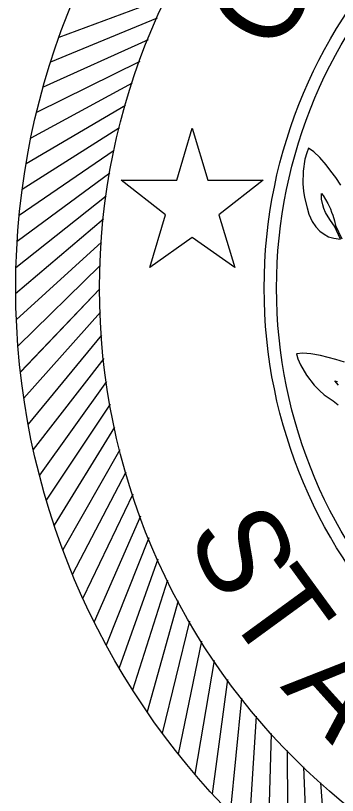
# Model space of a CAD drawing. Extents: x -0.03 to 1.42, y -0.24 to 1.05.
# Drawn here: x 0.66061 to 0.67885, y 0.03923 to 0.08342 of the extents above; entities that cross this region are included whole.
import ezdxf

# ---------------------------------------------------------------- set-up
doc = ezdxf.new("R2010")
doc.units = 0
doc.layers.add('SHT_B_Sheet-Outline-Line', color=7, linetype='Continuous')

msp = doc.modelspace()

# ---------------------------------------------------------------- linework, layer by layer
at = {"layer": 'SHT_B_Sheet-Outline-Line'}
msp.add_line((0.670623, 0.070846), (0.670622, 0.070844), dxfattribs=at)
for points in [[(0.669184, 0.084462), (0.669184, 0.084462), (0.663058, 0.082189)], [(0.66863, 0.083269), (0.662586, 0.080784)], [(0.668118, 0.082057), (0.668118, 0.082057), (0.662164, 0.079363)], [(0.667648, 0.080829), (0.661792, 0.077928)], [(0.667221, 0.079585), (0.66147, 0.076481)], [(0.666838, 0.078326), (0.661199, 0.075024)], [(0.666499, 0.077055), (0.660979, 0.073559)], [(0.670622, 0.070844), (0.668214, 0.069144), (0.669114, 0.072139), (0.666598, 0.0741), (0.66975, 0.0741), (0.670624, 0.077041)], [(0.670624, 0.077041), (0.671498, 0.0741), (0.67465, 0.0741), (0.672134, 0.072139), (0.673034, 0.069144), (0.670623, 0.070846)], [(0.666203, 0.075779), (0.666203, 0.075779), (0.660808, 0.072091)], [(0.679042, 0.073811), (0.678761, 0.074241), (0.678485, 0.074602), (0.67822, 0.074965), (0.677856, 0.075386), (0.677523, 0.075703), (0.67722, 0.075907), (0.677111, 0.075641), (0.677009, 0.075279), (0.676909, 0.074611), (0.676886, 0.073891), (0.676921, 0.073481), (0.676979, 0.073114), (0.677143, 0.072527), (0.677236, 0.072175), (0.677415, 0.071759), (0.67762, 0.071454), (0.677851, 0.071203), (0.678099, 0.07103), (0.678348, 0.07089), (0.678644, 0.070804), (0.679027, 0.070748), (0.678687, 0.071496), (0.678462, 0.071806), (0.67832, 0.072019), (0.678174, 0.072263), (0.678081, 0.072492), (0.678018, 0.072701), (0.67795, 0.073026), (0.677944, 0.07334), (0.678034, 0.073223), (0.678182, 0.073008), (0.678311, 0.072769), (0.678388, 0.07262), (0.678464, 0.072471), (0.678522, 0.072292), (0.678586, 0.072118), (0.67868, 0.071795), (0.67875, 0.071531), (0.679095, 0.070771)], [(0.665951, 0.074493), (0.660688, 0.070619)], [(0.665747, 0.073193), (0.660622, 0.069138)], [(0.665588, 0.071887), (0.660608, 0.067656)], [(0.665474, 0.070576), (0.660645, 0.066174)], [(0.665407, 0.069263), (0.660734, 0.064695)], [(0.665386, 0.067948), (0.665386, 0.067948), (0.660875, 0.063219)], [(0.665391, 0.067938), (0.66088, 0.063209)], [(0.665415, 0.066622), (0.665415, 0.066622), (0.661073, 0.061739)], [(0.665486, 0.065309), (0.665486, 0.065309), (0.661316, 0.060277)], [(0.67926, 0.063783), (0.67877, 0.063937), (0.678328, 0.064042), (0.677893, 0.064155), (0.677344, 0.06425), (0.676886, 0.064284), (0.676523, 0.06425), (0.676607, 0.063976), (0.676756, 0.063631), (0.677103, 0.06305), (0.677541, 0.062479), (0.677828, 0.062183), (0.678105, 0.061936), (0.678604, 0.061586), (0.678898, 0.061372)], [(0.665602, 0.063999), (0.66161, 0.058825)], [(0.665764, 0.062693), (0.661955, 0.057383)], [(0.678912, 0.062483), (0.678708, 0.062723), (0.678853, 0.062689)], [(0.665971, 0.061395), (0.66235, 0.055955)], [(0.666224, 0.060104), (0.662795, 0.054541)], [(0.666521, 0.058822), (0.663289, 0.053143)], [(0.666863, 0.057552), (0.663831, 0.051764)], [(0.667249, 0.056295), (0.664421, 0.050404)], [(0.667679, 0.055052), (0.665058, 0.049066)], [(0.668152, 0.053824), (0.665741, 0.04775)], [(0.668667, 0.052614), (0.668667, 0.052614), (0.66647, 0.04646)], [(0.669225, 0.051423), (0.667244, 0.045195)], [(0.669823, 0.050251), (0.668061, 0.043959)], [(0.670462, 0.049102), (0.670462, 0.049102), (0.66892, 0.042752)], [(0.671141, 0.047975), (0.669822, 0.041575)], [(0.671859, 0.046873), (0.670764, 0.040431)], [(0.672615, 0.045796), (0.671745, 0.03932)], [(0.673408, 0.044747), (0.673408, 0.044747), (0.672764, 0.038244)], [(0.674237, 0.043726), (0.673821, 0.037204)], [(0.675101, 0.042734), (0.674913, 0.036202)], [(0.675999, 0.041773), (0.676039, 0.035238)], [(0.67693, 0.040844), (0.67693, 0.040844), (0.677198, 0.034315)], [(0.677893, 0.039948), (0.678389, 0.033432)]]:
    msp.add_lwpolyline(points, dxfattribs=at)
for radius in [0.042457, 0.03771, 0.028375, 0.027675]:
    msp.add_circle((0.703074, 0.067983), radius, dxfattribs=at)
msp.add_ellipse((0.696787, 0.070048), major_axis=(0, 0.017408), ratio=0.996014, start_param=1.088819, end_param=2.54339, dxfattribs=at)
msp.add_ellipse((0.696787, 0.070048), major_axis=(0, 0.017408), ratio=0.996014, start_param=1.088819, end_param=2.54339, dxfattribs=at)
msp.add_ellipse((0.696787, 0.070048), major_axis=(0, 0.017408), ratio=0.996014, start_param=1.088819, end_param=2.54339, dxfattribs=at)

# ---------------------------------------------------------------- texts
for s, rotation, p in [('C', 58.4792, (0.675314, 0.081076)), ('S', 294.2568, (0.67031, 0.054153)), ('T', 306.0977, (0.672402, 0.049702)), ('A', 312.0182, (0.67557, 0.045373))]:
    msp.add_text(s, height=0.00504, rotation=rotation, dxfattribs=at).set_placement(p)

doc.saveas('drawing.dxf')
